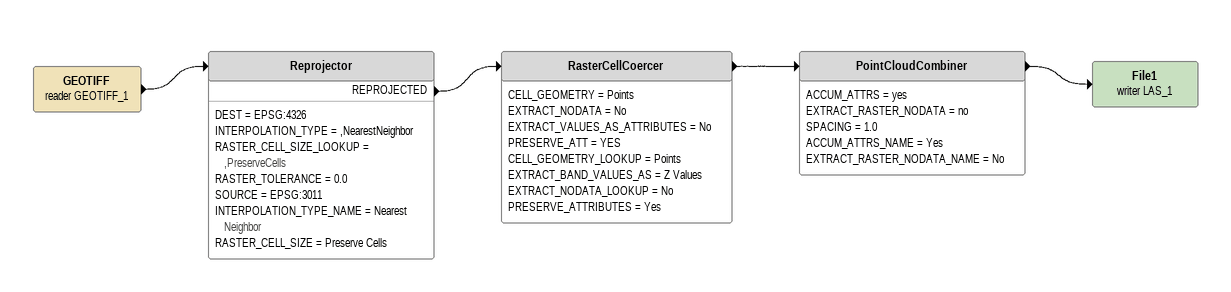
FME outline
GEOTIFF (reader GEOTIFF_1)
    -> Reprojector
Reprojector
    DEST = EPSG:4326
    INTERPOLATION_TYPE = ,NearestNeighbor
    RASTER_CELL_SIZE_LOOKUP = ,PreserveCells
    RASTER_TOLERANCE = 0.0
    SOURCE = EPSG:3011
    INTERPOLATION_TYPE_NAME = Nearest Neighbor
    RASTER_CELL_SIZE = Preserve Cells
    REPROJECTED -> RasterCellCoercer
RasterCellCoercer
    CELL_GEOMETRY = Points
    EXTRACT_NODATA = No
    EXTRACT_VALUES_AS_ATTRIBUTES = No
    PRESERVE_ATT = YES
    CELL_GEOMETRY_LOOKUP = Points
    EXTRACT_BAND_VALUES_AS = Z Values
    EXTRACT_NODATA_LOOKUP = No
    PRESERVE_ATTRIBUTES = Yes
    -> PointCloudCombiner
PointCloudCombiner
    ACCUM_ATTRS = yes
    EXTRACT_RASTER_NODATA = no
    SPACING = 1.0
    ACCUM_ATTRS_NAME = Yes
    EXTRACT_RASTER_NODATA_NAME = No
    -> File1 (writer LAS_1)
File1 (writer LAS_1)
